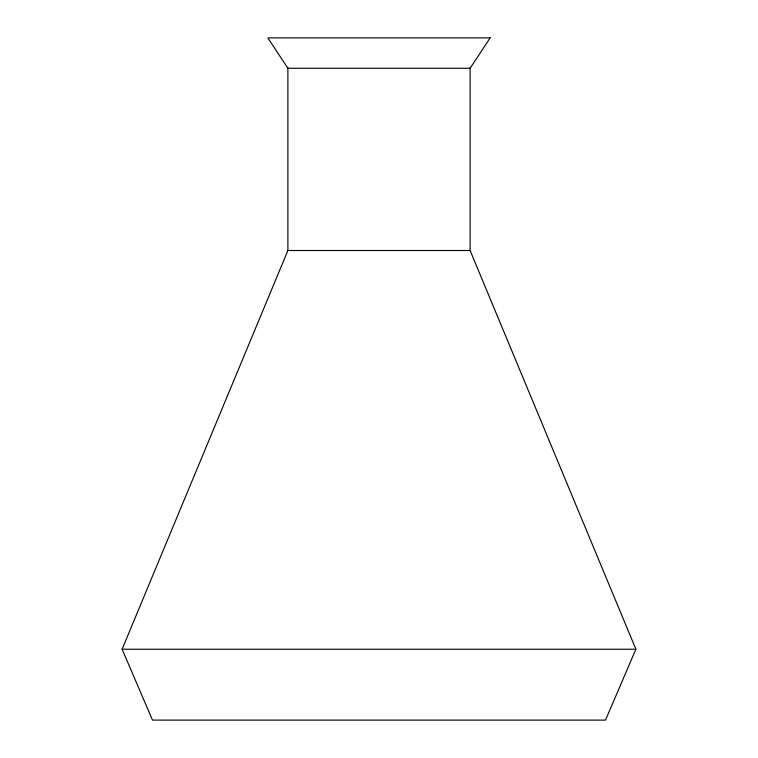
<?xml version="1.0" encoding="UTF-8"?>
<svg xmlns="http://www.w3.org/2000/svg" width="758" height="758" viewBox="0 0 758 758"><rect width="100%" height="100%" fill="white"/><g stroke="black" fill="none" stroke-linecap="round" stroke-linejoin="round"><path stroke-width="1.14" d="M287.888 67.424L287.888 250.5L122.104 649.236L635.896 649.236L470.112 250.5L470.112 67.424M635.896 649.18L605.519 720.1L152.481 720.1L122.104 649.18M287.888 250.5L470.112 250.5M490.161 37.9L470.112 68.267L287.888 68.267L267.839 37.9L490.161 37.9"/></g></svg>
